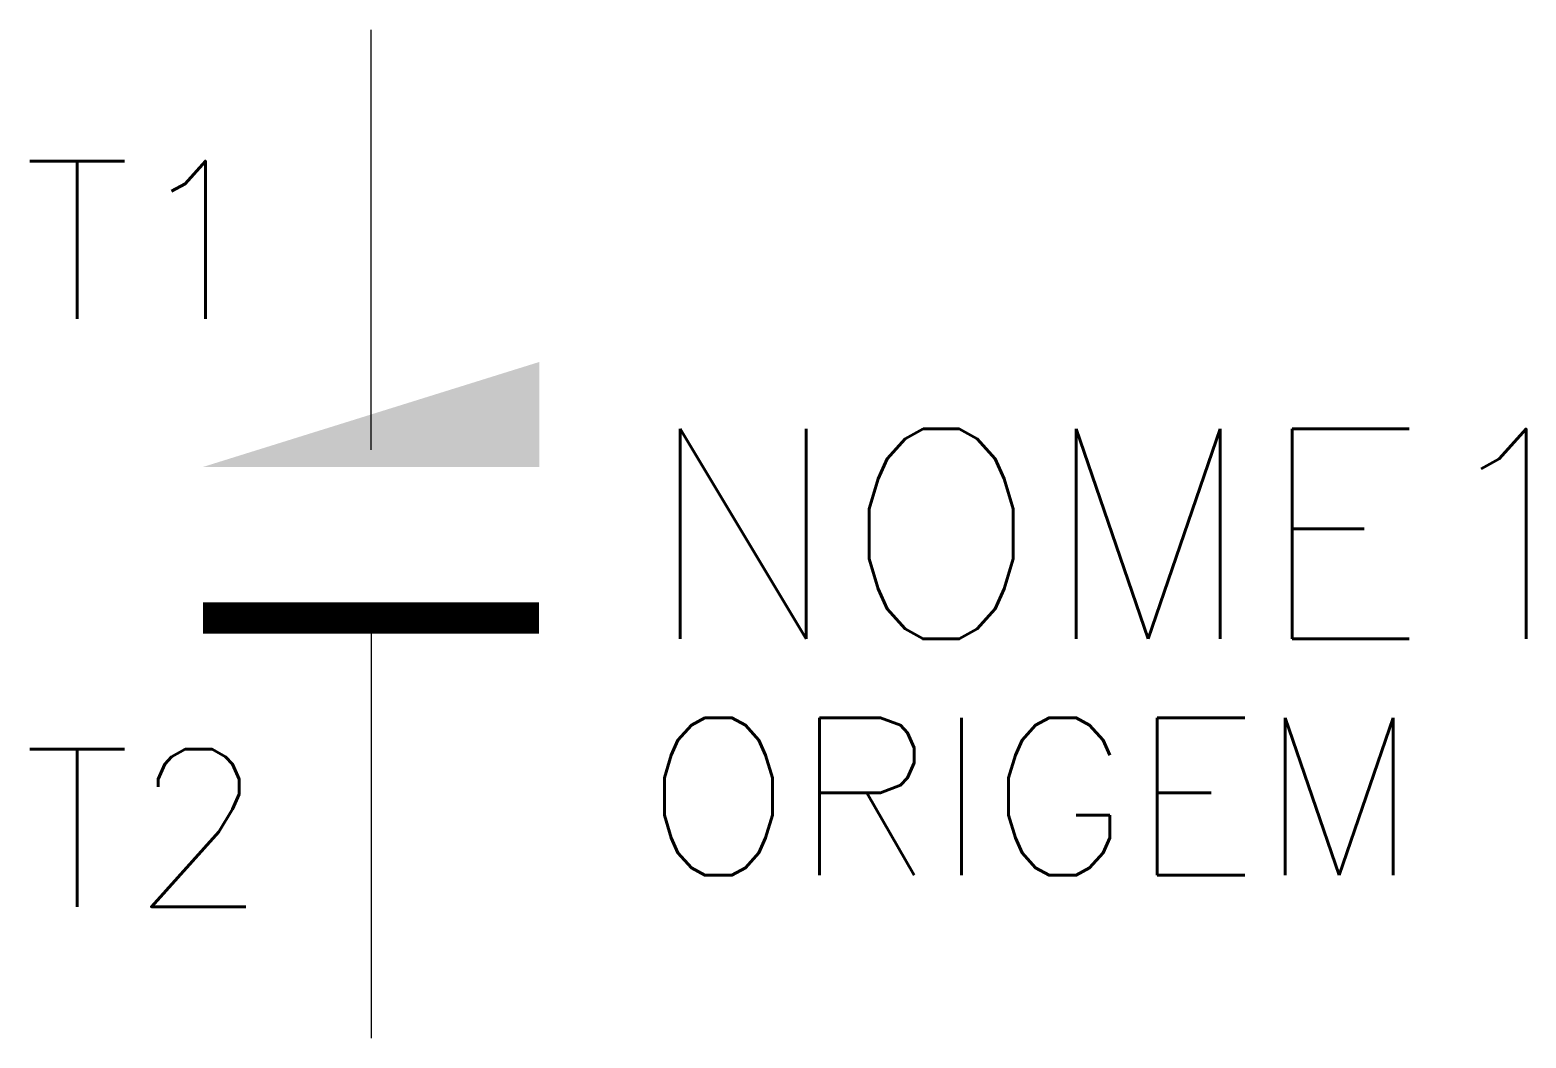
# Model space of a CAD drawing. Header units: millimetres. Extents: x 252.1 to 266.3, y 52 to 61.6.
import ezdxf
from ezdxf.enums import TextEntityAlignment as Align

# ---------------------------------------------------------------- set-up
doc = ezdxf.new("R2010")
doc.units = ezdxf.units.MM
doc.header["$LTSCALE"] = 10
doc.styles.add('ROMANS', font='romans')

msp = doc.modelspace()

# ---------------------------------------------------------------- linework, layer by layer
for p, q in [((255.349, 57.559), (255.349, 61.559)), ((255.349, 55.959), (255.349, 51.959))]:
    msp.add_line(p, q)
at = {"color": 5, "const_width": 0.3}
msp.add_lwpolyline([(253.749, 55.959), (256.949, 55.959)], dxfattribs=at)
at = {"color": 5}
msp.add_solid([(253.747, 57.397), (256.951, 57.397), (256.951, 58.397)], dxfattribs=at)

# ---------------------------------------------------------------- texts
at = {"style": 'ROMANS'}
for tag, p in [('T1', (254.349, 59.559)), ('T2', (254.349, 53.959))]:
    msp.add_attdef(tag, text='', height=1.5, dxfattribs=at).set_placement(p, align=Align.MIDDLE_RIGHT)
for tag, text, height, p in [('NOME1', '', 2, (257.949, 56.759)), ('ORIGEM', 'ORIGEM', 1.5, (257.949, 54.259))]:
    msp.add_attdef(tag, text=text, height=height, dxfattribs=at).set_placement(p, align=Align.MIDDLE_LEFT)

doc.saveas('drawing.dxf')
